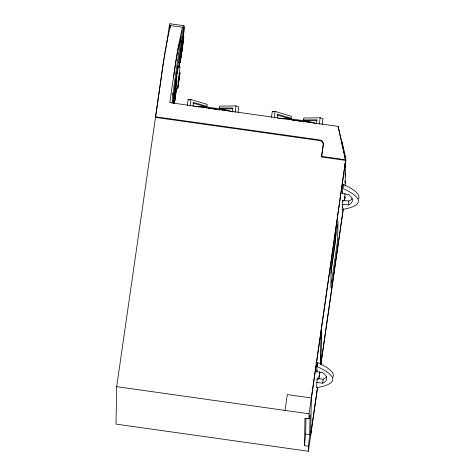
<?xml version="1.0" encoding="UTF-8"?>
<svg xmlns="http://www.w3.org/2000/svg" width="475" height="475" viewBox="0 0 475 475"><rect width="100%" height="100%" fill="white"/><g stroke="black" fill="none" stroke-linecap="round" stroke-linejoin="round"><path stroke-width="0.71" d="M161.488 75.774L116.69 386.668L116.007 424.104L308.388 451.25L317.644 387.012M163.608 61.613A30.442 0.576 -82 0 0 161.773 73.803L155.491 117.396L319.817 140.588A4.049 4.002 1 0 1 323.255 145.113L321.539 156.987L345.586 160.384L309.071 413.808L308.976 418.802L304.968 418.238L304.469 445.692L308.477 446.257L308.388 451.25M172.104 102.808L172.965 92.898L172.936 95.036M173.464 93.528L174.117 84.847L182.394 27.265L178.855 43.848A73.376 1.389 -82 0 0 176.908 54.696A34.491 0.653 -82 0 0 173.535 76.778L169.807 102.63L338.141 126.386L345.598 159.76L345.117 186.117M173.417 103.413L173.44 102.125L173.274 103.235M173.666 103.229L173.832 94.056L173.731 94.632M173.785 103.663L173.975 93.052L173.696 94.881M304.469 445.692L305.68 434.031L305.959 418.499M308.477 446.257L309.688 434.595L310.05 414.628L308.976 418.802M310.668 435.409L311.351 397.973L287.304 394.577L285.024 410.418M326.485 376.782A148.265 22.681 8.2 0 1 323.303 379.228L317.187 378.438L316.522 387.701A154.345 23.613 8.2 0 0 316.908 366.486L317.478 362.526A154.345 23.613 8.2 0 1 332.832 377.162M316.617 382.399L322.733 383.188A148.265 22.681 8.2 0 0 322.923 372.721L316.813 371.788L316.908 366.486M317.163 379.762L317.187 378.438M317.419 365.839L317.478 362.526M321.539 156.987L323.261 144.489A4.049 4.002 1 0 0 319.829 139.959L155.503 116.773M320.435 364.515L321.041 331.277M320.952 363.512L321.611 327.317M335.76 233.896L335.481 241.258L330.843 273.57M338.141 126.386L345.432 159.671M352.165 198.592A148.265 22.681 8.2 0 1 348.983 201.038L342.867 200.248L342.202 209.511A154.345 23.613 8.2 0 0 342.588 188.296L343.158 184.336A154.345 23.613 8.2 0 1 358.512 198.972M342.297 204.208L348.412 204.998A148.265 22.681 8.2 0 0 348.603 194.53L342.493 193.598L342.588 188.296M342.843 201.572L342.867 200.248M343.098 187.649L343.158 184.336M344.981 193.503L344.892 198.449L344.577 197.024M175.732 87.697L175.72 88.338L175.999 86.854M178.024 67.444L178.036 66.797L177.923 67.284M177.792 82.953L180.055 67.106M183.475 39.282L183.493 38.368L180.072 62.967L181.468 54.275M174.818 87.56L174.545 97.814L174.794 96.514M175.952 80.987L175.821 82.727L175.928 82.234M175.851 86.604L175.578 89.347L175.898 87.667M178.024 67.747L178.172 65.793L177.246 71.511M183.303 40.826L183.772 36.355L180.999 54.465M178.962 67.569L179.526 62.48M174.978 86.23L174.402 98.818L174.996 95.249M177.715 70.051L177.905 68.531M175.726 87.388L176.035 85.09M180.797 56.347L180.352 60.954L181.082 56.804M183.041 42.976L183.552 39.259M173.624 95.392L173.102 102.95M174.883 86.83L175.192 84.627M176.035 80.067L176.652 75.602M176.379 77.639L175.679 83.731L175.999 82.056M177.638 70.834L177.816 69.451M175.934 85.684L176.273 83.25M183.237 41.788L181.391 55.094M173.66 95.137L173.328 101.383L172.324 101.24M175.121 84.989L175.435 82.846M177.199 73.916L177.383 72.562M176.207 83.618L176.362 82.472M182.839 44.858L181.883 51.745M173.624 95.243L173.696 94.721M175.4 82.953L175.697 80.863M176.617 75.709L176.955 73.358M166.309 46.663L166.523 45.196M166.731 43.736L169.367 25.424A112.343 2.132 -82 0 1 170.062 23.863M169.967 28.363L170.371 25.567L166.832 42.156A73.376 1.389 -82 0 0 164.884 53.004A34.491 0.653 -82 0 0 161.512 75.08M173.512 77.472L173.797 75.501A30.442 0.576 -82 0 1 176.296 59.137L176.504 57.908A50.308 0.956 -82 0 1 178.262 48.278L180.684 39.14M175.703 80.952L183.398 27.407L169.367 25.424M175.489 92.097L176.029 88.213M179.075 67.195L179.716 62.617M187.31 105.355L188.142 99.596L190.98 99.554L207.231 104.387L206.946 106.37L204.102 106.412L192.82 103.051M190.047 106.032L190.98 99.554M192.975 106.341L193.545 102.38L206.946 106.37M222.199 108.965L219.373 108.122L219.658 106.145L236.004 105.907L238.83 106.744L237.999 112.504M222.258 110.236L222.448 108.918L232.34 111.862M232.281 111.886L232.851 107.926L219.373 108.122M235.072 112.385L236.004 105.907M271.474 117.23L272.306 111.471L273.541 111.393L275.15 111.429L291.401 116.262L291.116 118.245L278.576 118.388M274.217 117.907L275.15 111.429M277.145 118.216L277.715 114.255L291.116 118.245M306.369 120.84L303.543 119.997L303.828 118.02L320.168 117.782L322.994 118.619L322.163 124.379M306.428 122.117L306.618 120.793L316.51 123.737M316.445 123.761L317.015 119.801L303.543 119.997M319.236 124.26L320.168 117.782M311.339 398.596L345.574 161.007M316.813 371.788L317.098 369.811M342.493 193.598L342.683 192.28M342.487 207.527L342.677 206.209M310.68 434.785L317.532 387.226M318.695 379.175L319.746 371.86M320.762 364.83L343.229 208.923M344.387 200.86L344.915 197.196M318.802 378.949L319.859 371.616M320.916 364.283L343.318 208.822M344.482 200.753L344.903 197.82L344.589 196.401M322.608 383.242L323.178 379.282M348.288 205.052L348.858 201.091M176.949 73.512L177.852 67.468M176.706 77.342L176.902 76.006M176.736 77.294L176.902 76.166M175.192 94.103L175.501 91.871M177.709 88.267L179.948 73.055M176.261 80.429L176.468 79.093M176.16 86.046L176.51 83.63M174.925 95.885L175.233 93.688M176.106 81.237L176.338 79.794M179.544 60.337L179.835 58.532M164.273 57.439L164.481 56.21M179.247 62.005L179.069 62.825L182.822 36.302M183.291 28.286L183.504 27.508A111.328 2.114 -82 0 1 183.392 36.207M341.584 141.722L341.596 140.915A10.123 0.362 77.7 0 1 343.728 149.192A10.123 0.362 77.7 0 1 345.812 159.784L345.8 160.592A10.123 0.362 77.7 0 1 345.574 159.992M345.165 182.453A10.123 0.362 77.7 0 0 345.39 183.053L345.402 182.246A10.123 0.362 77.7 0 0 345.194 180.892M194.406 106.507L204.357 106.364L207.183 107.207M219.61 108.959L232.839 108.811M303.774 120.834L317.009 120.686M169.961 23.75L183.985 25.727M321.551 156.364L345.598 159.76M116.69 386.668L309.071 413.808M305.68 434.031L309.688 434.595M272.306 111.471L273.719 111.892M288.521 118.239L291.347 119.082M276.99 114.926L288.272 118.287M188.142 99.596L189.555 100.011M341.549 140.962L342.825 146.668M344.102 152.38L345.853 160.235M341.543 141.271L342.338 144.839M344.571 154.838L345.848 160.544M345.099 163.928L345.735 166.784M345.093 164.243L345.729 167.099M345.088 174.004L345.562 176.148M345.082 174.319L345.557 176.457M345.123 181.272L345.444 182.697M345.123 181.581L345.438 183.012M164.671 55.053A50.308 0.956 -82 0 1 165.033 52.915M165.205 51.941A50.308 0.956 -82 0 1 165.52 50.19M165.662 49.418A50.308 0.956 -82 0 1 166.036 47.5M163.685 61.115A30.442 0.576 -82 0 1 164.065 58.74M345.456 166.541A10.123 0.362 77.7 0 0 345.681 167.141L345.693 166.333A10.123 0.362 77.7 0 0 345.141 163.109M345.283 175.904A10.123 0.362 77.7 0 0 345.509 176.504L345.521 175.697A10.123 0.362 77.7 0 0 345.099 173.143M183.398 27.407A112.343 2.132 -82 0 1 183.469 35.922M174.675 102.291A34.491 0.653 -82 0 0 176.261 90.309A73.376 1.389 -82 0 0 176.463 88.694M176.451 88.035A50.308 0.956 -82 0 1 175.869 92.619L175.655 94.27A30.442 0.576 -82 0 1 174.467 103.229M292.279 120.151A18.115 2.773 8.2 0 1 294.251 120.365M295.587 120.525A18.115 2.773 8.2 0 1 300.918 121.345M302.308 121.6A18.115 2.773 8.2 0 1 303.78 121.891M282.132 118.857A18.115 2.773 8.2 0 1 310.983 122.716M197.968 106.982A18.115 2.773 8.2 0 1 226.818 110.841M208.115 108.27A18.115 2.773 8.2 0 1 210.081 108.484M211.422 108.65A18.115 2.773 8.2 0 1 216.754 109.464M218.144 109.719A18.115 2.773 8.2 0 1 219.616 110.01M331.152 268.737L330.826 287.482L337.636 240.237L337.98 221.196L331.152 268.737M177.733 87.976L177.721 88.623L179.936 72.693L177.733 87.976"/></g></svg>
